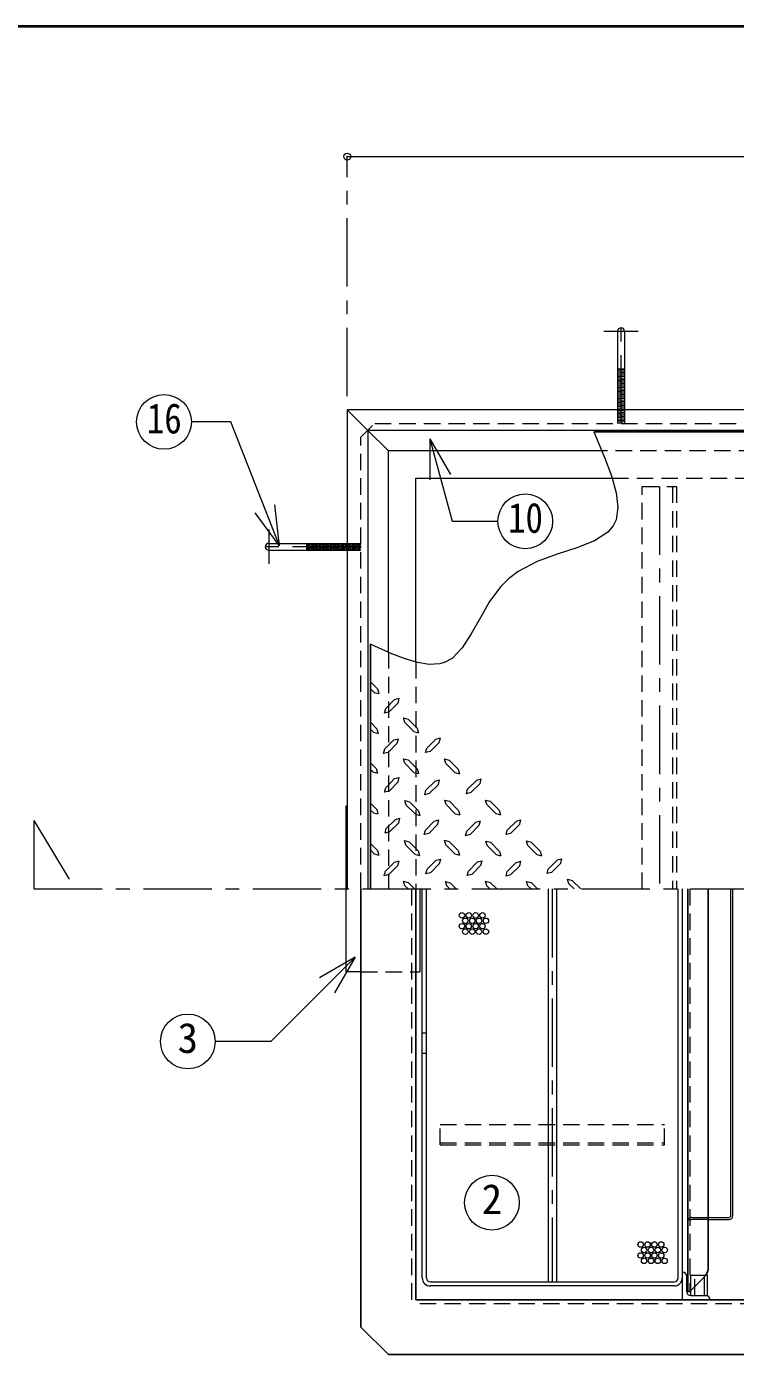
# Model space of a CAD drawing. Units: millimetres at full size, sheet at 1:10; details may follow other scales. Extents: x -2125 to 1925, y -1405 to 1405.
# Drawn here: x -1217 to -699, y 435 to 1405 of the extents above; entities that cross this region are included whole.
import ezdxf
from ezdxf.enums import TextEntityAlignment as Align

# ---------------------------------------------------------------- set-up
doc = ezdxf.new("R2010")
doc.units = ezdxf.units.MM
doc.header["$LTSCALE"] = 10
doc.header["$PDMODE"] = 32
doc.header["$PDSIZE"] = 5
doc.linetypes.add('CHAIN1', pattern=[8, 5, -1, 1, -1])
doc.linetypes.add('DASHED1', pattern=[1.8, 1.2, -0.6])
doc.layers.add('0-A', color=4, linetype='Continuous', lineweight=9)
doc.styles.add('ＭＳ ゴシック', font='')
doc.styles.get('ＭＳ ゴシック').set_extended_font_data('MS Gothic')

msp = doc.modelspace()

# ---------------------------------------------------------------- linework, layer by layer
at = {"layer": '0-A', "color": 1, "lineweight": 40}
msp.add_line((1925.2, 1405.02), (-2124.8, 1405.02), dxfattribs=at)
at = {"layer": '0-A'}
for p, q in [((-982.8, 1310.02), (317.2, 1310.02)), ((-785.3, 1154.92), (-780.3, 1154.92)), ((-780.3, 1154.05), (-785.3, 1154.46)), ((-780.3, 1153.04), (-785.3, 1153.45)), ((-780.3, 1152.04), (-785.3, 1152.45)), ((-780.3, 1151.04), (-785.3, 1151.45)), ((-780.3, 1150.03), (-785.3, 1150.44)), ((-780.3, 1149.03), (-785.3, 1149.44)), ((-780.3, 1148.03), (-785.3, 1148.44)), ((-780.3, 1147.02), (-785.3, 1147.43)), ((-780.3, 1146.02), (-785.3, 1146.43)), ((-780.3, 1145.02), (-785.3, 1145.43)), ((-780.3, 1144.01), (-785.3, 1144.42)), ((-780.3, 1143.01), (-785.3, 1143.42)), ((-780.3, 1142.01), (-785.3, 1142.42)), ((-780.3, 1141), (-785.3, 1141.41)), ((-780.3, 1140), (-785.3, 1140.41)), ((-780.3, 1139), (-785.3, 1139.41)), ((-780.3, 1137.99), (-785.3, 1138.4)), ((-780.3, 1136.99), (-785.3, 1137.4)), ((-780.3, 1135.99), (-785.3, 1136.4)), ((-780.3, 1134.98), (-785.3, 1135.39)), ((-780.3, 1133.98), (-785.3, 1134.39)), ((-780.3, 1132.98), (-785.3, 1133.39)), ((-780.3, 1131.97), (-785.3, 1132.38)), ((-780.3, 1130.97), (-785.3, 1131.38)), ((-780.3, 1129.97), (-785.3, 1130.38)), ((-780.3, 1128.96), (-785.3, 1129.37)), ((-780.3, 1127.96), (-785.3, 1128.37)), ((-780.3, 1126.96), (-785.3, 1127.37)), ((-780.3, 1125.95), (-785.3, 1126.36)), ((-781.13, 1125.02), (-785.3, 1125.36)), ((-967.8, 1110.02), (-952.8, 1095.02)), ((-952.8, 947.99), (-952.8, 1095.02)), ((-796.8, 1095.02), (-952.8, 1095.02)), ((-932.8, 1075.02), (-789.33, 1075.02)), ((-932.8, 940.62), (-932.8, 1075.02)), ((-1012.69, 1027.52), (-1012.69, 1022.52)), ((-1011.82, 1022.52), (-1012.23, 1027.52)), ((-1010.82, 1022.52), (-1011.23, 1027.52)), ((-1009.82, 1022.52), (-1010.23, 1027.52)), ((-1008.81, 1022.52), (-1009.22, 1027.52)), ((-1007.81, 1022.52), (-1008.22, 1027.52)), ((-1006.81, 1022.52), (-1007.22, 1027.52)), ((-1005.8, 1022.52), (-1006.21, 1027.52)), ((-1004.8, 1022.52), (-1005.21, 1027.52)), ((-1003.8, 1022.52), (-1004.21, 1027.52)), ((-1002.79, 1022.52), (-1003.2, 1027.52)), ((-1001.79, 1022.52), (-1002.2, 1027.52)), ((-1000.79, 1022.52), (-1001.2, 1027.52)), ((-999.78, 1022.52), (-1000.19, 1027.52)), ((-998.78, 1022.52), (-999.19, 1027.52)), ((-997.78, 1022.52), (-998.19, 1027.52)), ((-996.77, 1022.52), (-997.18, 1027.52)), ((-995.77, 1022.52), (-996.18, 1027.52)), ((-994.77, 1022.52), (-995.18, 1027.52)), ((-993.76, 1022.52), (-994.17, 1027.52)), ((-992.76, 1022.52), (-993.17, 1027.52)), ((-991.76, 1022.52), (-992.17, 1027.52)), ((-990.75, 1022.52), (-991.16, 1027.52)), ((-989.75, 1022.52), (-990.16, 1027.52)), ((-988.75, 1022.52), (-989.16, 1027.52)), ((-987.74, 1022.52), (-988.15, 1027.52)), ((-986.74, 1022.52), (-987.15, 1027.52)), ((-985.74, 1022.52), (-986.15, 1027.52)), ((-984.73, 1022.52), (-985.14, 1027.52)), ((-983.73, 1022.52), (-984.14, 1027.52)), ((-982.8, 1023.35), (-983.14, 1027.52)), ((-960.7, 921.18), (-965.8, 926.47)), ((-963.12, 918.66), (-965.8, 921.34)), ((-963.12, 918.66), (-959.76, 917.82)), ((-960.7, 921.18), (-959.76, 917.82)), ((-948.21, 913.51), (-954.72, 906.9)), ((-948.21, 913.51), (-944.85, 914.46)), ((-945.69, 911.1), (-944.85, 914.46)), ((-955.66, 903.54), (-954.72, 906.9)), ((-952.3, 904.48), (-955.66, 903.54)), ((-945.69, 911.1), (-952.3, 904.48)), ((-961.23, 892.09), (-965.8, 896.84)), ((-941.7, 899.97), (-938.34, 899.02)), ((-940.75, 896.61), (-941.7, 899.97)), ((-934.14, 889.99), (-940.75, 896.61)), ((-931.72, 892.51), (-938.34, 899.02)), ((-931.72, 892.51), (-930.78, 889.15)), ((-963.64, 889.57), (-965.8, 891.73)), ((-963.64, 889.57), (-960.28, 888.73)), ((-961.23, 892.09), (-960.28, 888.73)), ((-948.84, 883.9), (-955.35, 877.29)), ((-948.84, 883.9), (-945.48, 884.74)), ((-946.32, 881.49), (-945.48, 884.74)), ((-934.14, 889.99), (-930.78, 889.15)), ((-918.18, 884.53), (-924.79, 877.92)), ((-918.18, 884.53), (-914.82, 885.48)), ((-915.76, 882.12), (-914.82, 885.48)), ((-956.29, 873.93), (-955.35, 877.29)), ((-952.93, 874.77), (-956.29, 873.93)), ((-946.32, 881.49), (-952.93, 874.77)), ((-915.76, 882.12), (-922.38, 875.5)), ((-961.65, 863.01), (-965.8, 867.16)), ((-941.7, 870.15), (-938.34, 869.31)), ((-940.86, 866.89), (-941.7, 870.15)), ((-934.14, 860.17), (-940.86, 866.89)), ((-931.72, 862.69), (-938.34, 869.31)), ((-911.67, 870.04), (-908.31, 869.1)), ((-910.83, 866.68), (-911.67, 870.04)), ((-904.21, 860.07), (-910.83, 866.68)), ((-901.8, 862.48), (-908.31, 869.1)), ((-964.17, 860.49), (-965.8, 862.12)), ((-964.17, 860.49), (-960.81, 859.65)), ((-961.65, 863.01), (-960.81, 859.65)), ((-948.21, 855.66), (-954.72, 849.04)), ((-948.21, 855.66), (-944.85, 856.5)), ((-945.69, 853.24), (-944.85, 856.5)), ((-934.14, 860.17), (-930.88, 859.33)), ((-931.72, 862.69), (-930.88, 859.33)), ((-918.7, 853.77), (-925.32, 847.15)), ((-918.7, 853.77), (-915.34, 854.71)), ((-916.29, 851.35), (-915.34, 854.71)), ((-904.21, 860.07), (-900.85, 859.12)), ((-901.8, 862.48), (-900.85, 859.12)), ((-888.25, 854.61), (-894.87, 847.99)), ((-888.25, 854.61), (-884.89, 855.55)), ((-885.84, 852.19), (-884.89, 855.55)), ((-955.66, 845.68), (-954.72, 849.04)), ((-952.3, 846.52), (-955.66, 845.68)), ((-945.69, 853.24), (-952.3, 846.52)), ((-916.29, 851.35), (-922.9, 844.74)), ((-961.33, 833.19), (-965.8, 837.65)), ((-940.65, 839.59), (-937.29, 838.65)), ((-939.81, 836.23), (-940.65, 839.59)), ((-933.09, 829.62), (-939.81, 836.23)), ((-930.67, 832.03), (-937.29, 838.65)), ((-911.56, 840.01), (-908.2, 839.07)), ((-910.62, 836.65), (-911.56, 840.01)), ((-904, 830.04), (-910.62, 836.65)), ((-901.59, 832.45), (-908.2, 839.07)), ((-881.74, 840.01), (-878.38, 839.17)), ((-880.9, 836.76), (-881.74, 840.01)), ((-874.18, 830.14), (-880.9, 836.76)), ((-871.77, 832.56), (-878.38, 839.17)), ((-963.75, 830.67), (-965.8, 832.72)), ((-963.75, 830.67), (-960.39, 829.83)), ((-961.33, 833.19), (-960.39, 829.83)), ((-947.68, 825.84), (-954.3, 819.22)), ((-947.68, 825.84), (-944.32, 826.78)), ((-945.27, 823.42), (-944.32, 826.78)), ((-933.09, 829.62), (-929.83, 828.67)), ((-930.67, 832.03), (-929.83, 828.67)), ((-919.23, 824.68), (-925.74, 818.07)), ((-919.23, 824.68), (-915.87, 825.52)), ((-916.71, 822.27), (-915.87, 825.52)), ((-904, 830.04), (-900.64, 829.09)), ((-901.59, 832.45), (-900.64, 829.09)), ((-888.88, 823.95), (-885.52, 824.89)), ((-886.47, 821.53), (-885.52, 824.89)), ((-874.18, 830.14), (-870.93, 829.2)), ((-871.77, 832.56), (-870.93, 829.2)), ((-859.27, 824.68), (-865.89, 818.07)), ((-859.27, 824.68), (-855.91, 825.52)), ((-856.86, 822.27), (-855.91, 825.52)), ((-955.14, 815.86), (-954.3, 819.22)), ((-951.88, 816.81), (-955.14, 815.86)), ((-945.27, 823.42), (-951.88, 816.81)), ((-926.68, 814.71), (-925.74, 818.07)), ((-923.32, 815.55), (-926.68, 814.71)), ((-916.71, 822.27), (-923.32, 815.55)), ((-896.34, 813.97), (-895.5, 817.33)), ((-893.08, 814.92), (-896.34, 813.97)), ((-888.88, 823.95), (-895.5, 817.33)), ((-886.47, 821.53), (-893.08, 814.92)), ((-866.73, 814.71), (-865.89, 818.07)), ((-863.47, 815.55), (-866.73, 814.71)), ((-856.86, 822.27), (-863.47, 815.55)), ((-960.7, 803.16), (-965.8, 808.25)), ((-941.07, 810.4), (-937.71, 809.56)), ((-940.12, 807.15), (-941.07, 810.4)), ((-933.51, 800.53), (-940.12, 807.15)), ((-931.09, 802.95), (-937.71, 809.56)), ((-911.67, 810.61), (-908.31, 809.67)), ((-910.83, 807.25), (-911.67, 810.61)), ((-904.21, 800.64), (-910.83, 807.25)), ((-901.8, 803.16), (-908.31, 809.67)), ((-881.53, 809.98), (-878.17, 809.14)), ((-880.69, 806.73), (-881.53, 809.98)), ((-873.97, 800.11), (-880.69, 806.73)), ((-871.56, 802.53), (-878.17, 809.14)), ((-844.26, 800.11), (-850.87, 806.83)), ((-841.84, 802.63), (-848.46, 809.25)), ((-963.12, 800.64), (-965.8, 803.7)), ((-963.12, 800.64), (-959.76, 799.8)), ((-960.7, 803.16), (-959.76, 799.8)), ((-948.31, 794.65), (-944.95, 795.49)), ((-945.9, 792.24), (-944.95, 795.49)), ((-933.51, 800.53), (-930.15, 799.59)), ((-931.09, 802.95), (-930.15, 799.59)), ((-917.86, 796.02), (-924.48, 789.4)), ((-917.86, 796.02), (-914.5, 796.86)), ((-915.34, 793.6), (-914.5, 796.86)), ((-904.21, 800.64), (-900.85, 799.8)), ((-901.8, 803.16), (-900.85, 799.8)), ((-887.73, 794.76), (-884.37, 795.6)), ((-885.31, 792.34), (-884.37, 795.6)), ((-873.97, 800.11), (-870.72, 799.17)), ((-871.56, 802.53), (-870.72, 799.17)), ((-844.26, 800.11), (-841, 799.27)), ((-841.84, 802.63), (-841, 799.27)), ((-829.35, 796.23), (-835.96, 789.61)), ((-829.35, 796.23), (-825.99, 797.07)), ((-826.83, 793.81), (-825.99, 797.07)), ((-955.87, 784.68), (-954.93, 788.04)), ((-948.31, 794.65), (-954.93, 788.04)), ((-945.9, 792.24), (-952.51, 785.52)), ((-925.32, 786.04), (-924.48, 789.4)), ((-922.06, 786.88), (-925.32, 786.04)), ((-915.34, 793.6), (-922.06, 786.88)), ((-887.73, 794.76), (-894.34, 788.14)), ((-885.31, 792.34), (-891.93, 785.62)), ((-859.38, 794.44), (-865.89, 787.83)), ((-859.38, 794.44), (-856.02, 795.28)), ((-856.86, 792.03), (-856.02, 795.28)), ((-836.8, 786.25), (-835.96, 789.61)), ((-833.55, 787.09), (-836.8, 786.25)), ((-826.83, 793.81), (-833.55, 787.09)), ((-952.51, 785.52), (-955.87, 784.68)), ((-941.7, 780.69), (-938.34, 779.74)), ((-940.75, 777.33), (-941.7, 780.69)), ((-938.44, 775.02), (-940.75, 777.33)), ((-933.61, 775.02), (-938.34, 779.74)), ((-911.04, 780.48), (-907.68, 779.64)), ((-910.2, 777.22), (-911.04, 780.48)), ((-907.99, 775.02), (-910.2, 777.22)), ((-903.24, 775.02), (-907.68, 779.64)), ((-881.74, 780.69), (-878.38, 779.74)), ((-880.9, 777.33), (-881.74, 780.69)), ((-878.59, 775.02), (-880.9, 777.33)), ((-873.66, 775.02), (-878.38, 779.74)), ((-843.73, 775.02), (-848.46, 779.74)), ((-817.17, 775.02), (-820.95, 778.8)), ((-812.19, 775.02), (-818.53, 781.21)), ((-928.05, 670.02), (-928.05, 775.02)), ((-925.05, 670.02), (-925.05, 775.02)), ((-702.55, 536.52), (-702.55, 775.02)), ((-701.05, 536.52), (-701.05, 775.02)), ((-719.05, 535.02), (-704.05, 535.02)), ((-719.05, 533.52), (-704.05, 533.52))]:
    msp.add_line(p, q, dxfattribs=at)
at = {"layer": '0-A', "linetype": 'CHAIN1'}
for p, q in [((-982.8, 1135.02), (-982.8, 1310.02)), ((-782.8, 1115.02), (-782.8, 1194.92)), ((-795.3, 1182.42), (-770.3, 1182.42)), ((-754.8, 1069.02), (-754.8, 775.02)), ((-1040.19, 1037.52), (-1040.19, 1012.52)), ((-972.8, 1025.02), (-1052.69, 1025.02)), ((-1211.8, 825.02), (-1181.8, 775.02)), ((-1211.8, 825.02), (-1211.8, 775.02)), ((-1211.8, 775.02), (707.2, 775.02)), ((-833.05, 775.02), (-833.05, 488.02))]:
    msp.add_line(p, q, dxfattribs=at)
at = {"layer": '0-A', "color": 7, "lineweight": 18}
for p, q in [((-785.3, 1182.42), (-785.3, 1125.02)), ((-780.3, 1182.42), (-780.3, 1125.02)), ((-1067.94, 1116.23), (-1096.72, 1116.23)), ((-1032.26, 1025.74), (-1067.94, 1116.23)), ((317.2, 1125.02), (-982.8, 1125.02)), ((-982.8, 1125.02), (-967.8, 1110.02)), ((-982.8, 1125.02), (-982.8, 775.02)), ((302.2, 1110.02), (-967.8, 1110.02)), ((-967.8, 1110.02), (-967.8, 775.02)), ((-922.45, 1103.9), (-907.45, 1077.92)), ((-922.45, 1103.9), (-922.45, 1073.9)), ((-922.45, 1103.9), (-906.3, 1043.6)), ((-1032.26, 1025.74), (-1050.11, 1049.85)), ((-1032.26, 1025.74), (-1035.67, 1055.54)), ((-906.3, 1043.6), (-872.8, 1043.6)), ((-1040.19, 1027.52), (-982.8, 1027.52)), ((-1040.19, 1022.52), (-982.8, 1022.52)), ((-983.8, 835.52), (-983.8, 714.52)), ((-982.8, 835.52), (-983.8, 835.52)), ((-929.8, 775.02), (-929.8, 714.52)), ((-836.05, 775.02), (-836.05, 488.02)), ((-830.05, 775.02), (-830.05, 488.02)), ((-741.05, 491.02), (-741.05, 775.02)), ((-738.05, 775.02), (-738.05, 491.02)), ((-977.16, 725.18), (-1038.69, 663.66)), ((-977.16, 725.18), (-1003.14, 710.18)), ((-977.16, 725.18), (-992.16, 699.2)), ((-972.8, 714.52), (-983.8, 714.52)), ((-932.8, 714.52), (-929.8, 714.52)), ((-928.05, 491.02), (-928.05, 670.02)), ((-928.05, 670.02), (-925.05, 670.02)), ((-925.05, 491.02), (-925.05, 670.02)), ((-1038.69, 663.66), (-1079.3, 663.66)), ((-737.8, 475.02), (-737.8, 495.02)), ((-922.05, 488.02), (-744.05, 488.02)), ((-744.05, 485.02), (-922.05, 485.02)), ((-734.8, 481.02), (-734.8, 492.02)), ((-721.8, 478.02), (-721.8, 491.84)), ((-719.65, 493.02), (-720.84, 493.02)), ((-719.65, 478.02), (-719.65, 493.02)), ((-731.8, 478.02), (-731.8, 481.77)), ((-731.8, 478.02), (-719.65, 478.02))]:
    msp.add_line(p, q, dxfattribs=at)
at = {"layer": '0-A', "linetype": 'DASHED1'}
for p, q in [((-785.3, 1125.02), (-785.3, 1115.02)), ((-780.3, 1123.95), (-785.3, 1124.36)), ((-780.3, 1122.94), (-785.3, 1123.35)), ((-780.3, 1121.94), (-785.3, 1122.35)), ((-780.3, 1120.94), (-785.3, 1121.35)), ((-780.3, 1119.93), (-785.3, 1120.34)), ((-780.3, 1118.93), (-785.3, 1119.34)), ((-780.3, 1117.93), (-785.3, 1118.34)), ((-780.3, 1116.92), (-785.3, 1117.33)), ((-780.3, 1115.92), (-785.3, 1116.33)), ((-780.3, 1124.95), (-781.13, 1125.02)), ((-780.3, 1125.02), (-780.3, 1115.02)), ((-962.8, 1115.02), (297.2, 1115.02)), ((-781.54, 1115.02), (-785.3, 1115.33)), ((287.2, 1095.02), (-796.8, 1095.02)), ((-789.33, 1075.02), (267.2, 1075.02)), ((-745.3, 1069.02), (-745.3, 775.02)), ((-982.8, 1027.52), (-972.8, 1027.52)), ((-982.73, 1022.52), (-982.8, 1023.35)), ((-982.8, 1022.52), (-972.8, 1022.52)), ((-981.72, 1022.52), (-982.13, 1027.52)), ((-980.72, 1022.52), (-981.13, 1027.52)), ((-979.72, 1022.52), (-980.13, 1027.52)), ((-978.71, 1022.52), (-979.12, 1027.52)), ((-977.71, 1022.52), (-978.12, 1027.52)), ((-976.71, 1022.52), (-977.12, 1027.52)), ((-975.7, 1022.52), (-976.11, 1027.52)), ((-974.7, 1022.52), (-975.11, 1027.52)), ((-973.7, 1022.52), (-974.11, 1027.52)), ((-972.8, 1023.76), (-973.1, 1027.52)), ((-952.8, 947.99), (-952.8, 775.02)), ((-932.8, 940.81), (-932.8, 775.02)), ((-972.8, 714.52), (-932.8, 714.52)), ((-928.05, 655.02), (-925.05, 655.02)), ((-751.05, 588.02), (-751.05, 603.02)), ((-915.05, 589.52), (-751.05, 589.52)), ((-915.05, 588.02), (-751.05, 588.02)), ((-731.05, 535.02), (-719.05, 535.02)), ((-719.05, 533.52), (-731.05, 533.52)), ((-728.8, 478.02), (-728.8, 493.02)), ((-721.8, 491.84), (-721.8, 493.02))]:
    msp.add_line(p, q, dxfattribs=at)
at = {"layer": '0-A', "color": 5, "lineweight": 25}
for p, q in [((-802.7, 1109.02), (300.2, 1109.02)), ((-965.8, 953.79), (-965.8, 775.02)), ((-972.8, 775.02), (-972.8, 455.02)), ((-932.8, 775.02), (-932.8, 475.02)), ((-734.05, 775.02), (-734.05, 481.02)), ((-719.05, 775.02), (-719.05, 498.73)), ((-721.95, 491.68), (-732.55, 481.02)), ((-734.05, 481.02), (-732.55, 481.02)), ((267.2, 475.02), (-932.8, 475.02)), ((-952.8, 435.02), (-972.8, 455.02)), ((-952.8, 435.02), (287.2, 435.02))]:
    msp.add_line(p, q, dxfattribs=at)
at = {"layer": '0-A', "color": 7, "linetype": 'DASHED1', "lineweight": 18}
for p, q in [((-767.3, 1069.02), (-742.3, 1069.02)), ((-767.3, 775.02), (-767.3, 1069.02)), ((-742.3, 1069.02), (-742.3, 775.02)), ((-935.8, 775.02), (-935.8, 472.02)), ((-732.55, 775.02), (-732.55, 481.02)), ((270.2, 472.02), (-935.8, 472.02))]:
    msp.add_line(p, q, dxfattribs=at)
at = {"layer": '0-A', "linetype": 'DASHED1'}
for points in [[(-972.8, 775.02), (-972.8, 1105.02), (-962.8, 1115.02)], [(-915.05, 588.02), (-915.05, 603.02), (-751.05, 603.02)], [(-731.8, 481.77), (-731.8, 493.02), (-720.84, 493.02)]]:
    msp.add_lwpolyline(points, dxfattribs=at)
at = {"layer": '0-A', "color": 7, "lineweight": 18}
msp.add_lwpolyline([(-802.7, 1109.02), (-799.43, 1101.41), (-794.09, 1088.47), (-789.6, 1076.02), (-786.47, 1064.38), (-785.25, 1053.86), (-786.45, 1044.78), (-788.48, 1040.29), (-792.39, 1035.64), (-802.27, 1029.33), (-815.03, 1024.32), (-829.42, 1019.6), (-844.17, 1014.17), (-858, 1007.02), (-865.1, 1001.69), (-870.67, 996.07), (-878.83, 984.94), (-885.77, 972.98), (-892.19, 961.33), (-898.77, 951.1), (-906.21, 943.44), (-911.19, 940.62), (-915.25, 939.45), (-922.98, 939.06), (-931.49, 940.42), (-940.62, 943.14), (-950.19, 946.85), (-960.03, 951.16), (-965.8, 953.79)], dxfattribs=at)
at = {"layer": '0-A'}
for points in [[(-922.38, 875.5), (-925.74, 874.66), (-924.79, 877.92)], [(-922.9, 844.74), (-926.26, 843.9), (-925.32, 847.15)], [(-885.84, 852.19), (-892.45, 845.58), (-895.71, 844.63), (-894.87, 847.99)], [(-850.87, 806.83), (-851.82, 810.09), (-848.46, 809.25)], [(-891.93, 785.62), (-895.18, 784.78), (-894.34, 788.14)], [(-856.86, 792.03), (-863.47, 785.31), (-866.83, 784.47), (-865.89, 787.83)], [(-848.56, 775.02), (-850.87, 777.33), (-851.82, 780.58), (-848.46, 779.74)], [(-820.95, 778.8), (-821.89, 782.16), (-818.53, 781.21)]]:
    msp.add_lwpolyline(points, dxfattribs=at)
at = {"layer": '0-A', "color": 7, "lineweight": 18}
for centre in [(-1116.72, 1116.23), (-852.8, 1043.6), (-1099.3, 663.66), (-877.14, 545.9)]:
    msp.add_circle(centre, 20, dxfattribs=at)
at = {"layer": '0-A'}
for centre in [(-899.05, 755.82), (-894.05, 755.82), (-889.05, 755.82), (-884.05, 755.82), (-899.05, 747.82), (-896.55, 751.82), (-894.05, 747.82), (-891.55, 751.82), (-889.05, 747.82), (-886.55, 751.82), (-884.05, 747.82), (-881.55, 751.82), (-896.55, 743.82), (-891.55, 743.82), (-886.55, 743.82), (-881.55, 743.82), (-768.43, 515.34), (-763.43, 515.34), (-758.43, 515.34), (-753.43, 515.34), (-768.43, 507.34), (-765.93, 511.34), (-765.93, 503.34), (-763.43, 507.34), (-760.93, 511.34), (-760.93, 503.34), (-758.43, 507.34), (-755.93, 511.34), (-755.93, 503.34), (-753.43, 507.34), (-750.93, 511.34), (-750.93, 503.34)]:
    msp.add_circle(centre, 2, dxfattribs=at)
at = {"layer": '0-A', "color": 7, "lineweight": 18}
for centre, radius, start, end in [((-782.8, 1182.42), 2.5, 0, 180), ((-1040.19, 1025.02), 2.5, 90, 270), ((-737.8, 492.02), 3, 0, 90), ((-922.05, 491.02), 6, 180, 270), ((-922.05, 491.02), 3, 180, 270), ((-744.05, 491.02), 3, 270, 0), ((-744.05, 491.02), 6, 270, 0), ((-731.8, 481.02), 3, 180, 270), ((-720.8, 475.02), 3, 0, 90)]:
    msp.add_arc(centre, radius, start, end, dxfattribs=at)
at = {"layer": '0-A', "linetype": 'DASHED1'}
for radius, start in [(3, 90.00252), (1.5, 90)]:
    msp.add_arc((-731.05, 532.02), radius, start, 180, dxfattribs=at)
at = {"layer": '0-A'}
for radius in [1.5, 3]:
    msp.add_arc((-704.05, 536.52), radius, 270, 0, dxfattribs=at)
at = {"layer": '0-A', "color": 5, "lineweight": 25}
msp.add_arc((-729.05, 498.73), 10, 315.18818, 0, dxfattribs=at)
at = {"layer": '0-A'}
msp.add_point((-982.8, 1310.02), dxfattribs=at)

# ---------------------------------------------------------------- texts
at = {"layer": '0-A', "color": 7, "style": 'ＭＳ ゴシック', "width": 0.85}
for s, p in [('16', (-1129.22, 1101.23)), ('10', (-865.3, 1028.6))]:
    msp.add_text(s, height=21.99, dxfattribs=at).set_placement(p, align=Align.BOTTOM_LEFT)
at = {"layer": '0-A', "color": 7, "style": 'ＭＳ ゴシック'}
for s, p in [('3', (-1106.8, 648.66)), ('2', (-884.64, 530.9))]:
    msp.add_text(s, height=21.99, dxfattribs=at).set_placement(p, align=Align.BOTTOM_LEFT)

doc.saveas('drawing.dxf')
